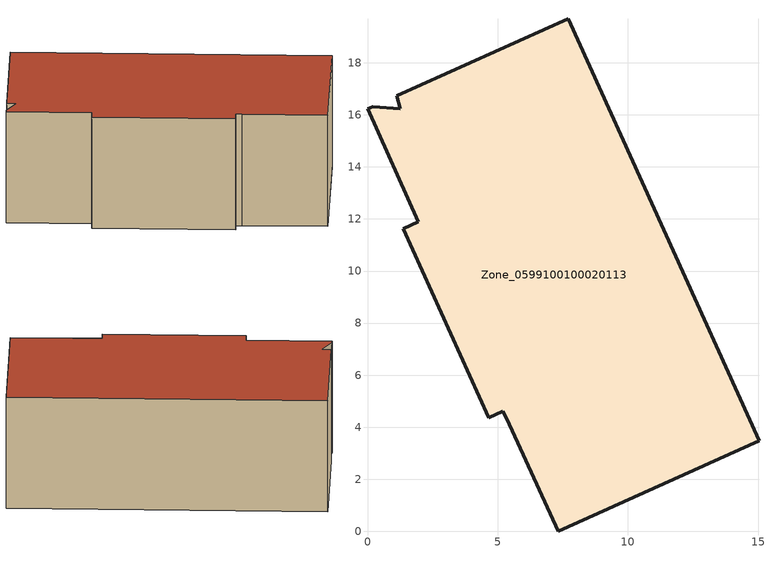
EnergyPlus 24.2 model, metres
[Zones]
Zone_0599100100020113
 floor ground (C_G): 7.7,19.69 15.03,3.48 7.33,0 5.34,4.32 5.2,4.62 4.65,4.37 1.37,11.63 1.95,11.9 0,16.22 0.2,16.32 1.25,16.23 1.13,16.73 z0
 wall outside (C_F): 1.37,11.63 4.65,4.37 5.2,4.62 5.34,4.32 7.33,0 15.03,3.48 7.7,19.69 1.13,16.73 1.25,16.23 0.2,16.32 0,16.22 1.95,11.9 1.37,11.63 z0:6.67
 roof outside (C_R): 0,16.22 1.95,11.9 1.37,11.63 4.65,4.37 5.2,4.62 5.34,4.32 7.33,0 15.03,3.48 7.7,19.69 1.13,16.73 1.25,16.23 0.2,16.32 z6.67
[BUILDING]
Pand.0599100100020113: North Axis=0; Terrain=City; Loads Convergence Tolerance Value=0.04; Temperature Convergence Tolerance Value=0.4; Solar Distribution=FullExterior; Maximum Number of Warmup Days=25; Minimum Number of Warmup Days=1
[Site:Location]
Rotterdam.The.Hague.AP_ZH_NLD Design_Conditions: Latitude=51.96; Longitude=4.45; Time Zone=1; Elevation=-4.5
[SITE:GROUNDTEMPERATURE:BUILDINGSURFACE]
18, 18, 18, 18, 18, 18, 18, 18, 18, 18, 18, 18
[MATERIAL] Thermal Absorptance=0.9; Solar Absorptance=0.7; Visible Absorptance=0.7
Name | Roughness | Thickness | Conductivity | Density | Specific Heat
G.D.2015-2018 | MediumSmooth | 0.15 | 0.0428571 | 540 | 1210
F.D.2015-2018 | Rough | 0.3 | 0.0666667 | 1920 | 840
R.D.2015-2018 | MediumRough | 0.2 | 0.0333333 | 1500 | 1000
[CONSTRUCTION]
C_G: G.D.2015-2018
C_F: F.D.2015-2018
C_R: R.D.2015-2018
[ZONE]
Zone_0599100100020113: Type=1; Multiplier=1; Ceiling Height=Autocalculate; Volume=Autocalculate; Floor Area=autocalculate; Part of Total Floor Area=Yes
[ZONEINFILTRATION:DESIGNFLOWRATE]
Infil_Zone_0599100100020113: Zone or ZoneList or Space or SpaceList=Zone_0599100100020113; Schedule=AlwaysOn; Design Flow Rate Calculation Method=Flow/Area; Flow Rate per Floor Area=0.0021; Constant Term Coefficient=1; Temperature Term Coefficient=0; Velocity Term Coefficient=0; Velocity Squared Term Coefficient=0
[HVACTEMPLATE:ZONE:IDEALLOADSAIRSYSTEM]
Zone_0599100100020113: Maximum Heating Supply Air Temperature=50; Minimum Cooling Supply Air Temperature=13; Maximum Heating Supply Air Humidity Ratio=0.0156; Minimum Cooling Supply Air Humidity Ratio=0.0077; Heating Limit=NoLimit; Cooling Limit=NoLimit; Dehumidification Control Type=ConstantSensibleHeatRatio; Cooling Sensible Heat Ratio=0.7; Dehumidification Setpoint=60; Humidification Control Type=None; Humidification Setpoint=30; Outdoor Air Method=None; Outdoor Air Flow Rate per Person=0.00944; Outdoor Air Flow Rate per Zone Floor Area=0; Outdoor Air Flow Rate per Zone=0; Demand Controlled Ventilation Type=None; Outdoor Air Economizer Type=NoEconomizer; Heat Recovery Type=None; Sensible Heat Recovery Effectiveness=0.7; Latent Heat Recovery Effectiveness=0.65
[ZONECONTROL:THERMOSTAT]
ThermostatControl_Zone_0599100100020113: Zone or ZoneList=Zone_0599100100020113; Control Type Schedule=DualSetpointControlType; Control 1=Thermostat_Zone_0599100100020113; Temperature Difference Between Cutout And Setpoint=0
[THERMOSTATSETPOINT:DUALSETPOINT]
Thermostat_Zone_0599100100020113: Heating Setpoint Temperature Schedule=HeatingSetpoint_Zone_0599100100020113; Cooling Setpoint Temperature Schedule=CoolingSetpoint_Zone_0599100100020113
[SCHEDULE:COMPACT]
HeatingSetpoint_Zone_0599100100020113: Through: 12/31, For: AllDays, Until: 24:00, 21
CoolingSetpoint_Zone_0599100100020113: Through: 12/31, For: AllDays, Until: 24:00, 24
DualSetpointControlType: Through: 12/31, For: AllDays, Until: 24:00, 4
AlwaysOn: Through: 12/31, For: AllDays, Until: 24:00, 1
